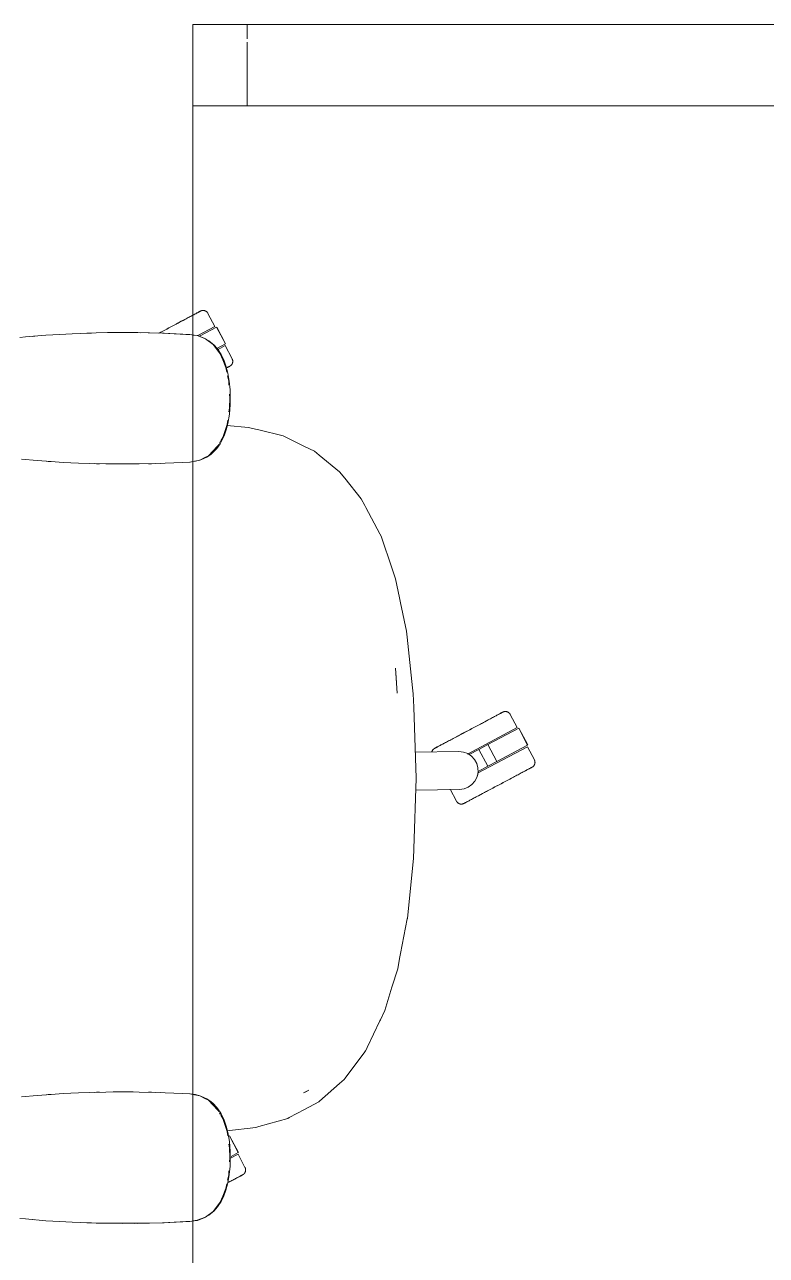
# Model space of a CAD drawing. Header units: millimetres. Extents: x 155927 to 326028, y -36033 to 97293.
# Drawn here: x 210983 to 211530, y 10068 to 10976 of the extents above; entities that cross this region are included whole.
import ezdxf

# ---------------------------------------------------------------- set-up
doc = ezdxf.new("R2010")
doc.units = ezdxf.units.MM
doc.header["$MEASUREMENT"] = 0
doc.layers.add('G-IMPT', color=8, linetype='CONTINUOUS', lineweight=9)
doc.layers.add('I-FURN', color=8, linetype='CONTINUOUS', lineweight=9)

msp = doc.modelspace()

# ---------------------------------------------------------------- linework, layer by layer
at = {"layer": 'G-IMPT'}
for p, q in [((210998.79, 10746.51), (210983.73, 10745.26)), ((210990.6, 10745.86), (210988.93, 10745.69)), ((210998.79, 10746.51), (211003.88, 10746.83)), ((211003.88, 10746.83), (211018.01, 10747.64)), ((211024.04, 10747.9), (211018.01, 10747.64)), ((211024.04, 10747.9), (211035.8, 10748.29)), ((211028.92, 10748.04), (211030.86, 10748.15)), ((211030.86, 10748.15), (211032.36, 10748.16)), ((211044.22, 10748.45), (211035.8, 10748.29)), ((211044.22, 10748.45), (211055.01, 10748.54)), ((211044.22, 10748.45), (211064.4, 10748.5)), ((211044.22, 10748.45), (211074.23, 10748.34)), ((211074.23, 10748.34), (211055.01, 10748.54)), ((211064.29, 10748.46), (211066.44, 10748.48)), ((211064.4, 10748.5), (211074.23, 10748.34)), ((211064.4, 10748.5), (211085.8, 10747.99)), ((211064.4, 10748.5), (211084.59, 10748.03)), ((211066.44, 10748.48), (211068.35, 10748.41)), ((211074.23, 10748.34), (211085.8, 10747.99)), ((211085.8, 10747.99), (211084.59, 10748.03)), ((211084.59, 10748.03), (211106.37, 10746.95)), ((211084.59, 10748.03), (211104.77, 10747.06)), ((211085.8, 10747.99), (211106.37, 10746.95)), ((211106.37, 10746.95), (211104.77, 10747.06)), ((211106.37, 10746.95), (211108.02, 10746.69)), ((211110.23, 10746.23), (211107.07, 10746.71)), ((211110.41, 10746.25), (211108.02, 10746.69)), ((211110.23, 10746.23), (211116.43, 10743.82)), ((211110.41, 10746.25), (211111.76, 10745.88)), ((211115.4, 10744.49), (211111.76, 10745.88)), ((210983.73, 10745.26), (210979.6, 10744.91)), ((211115.4, 10744.49), (211118.83, 10742.53)), ((211116.43, 10743.82), (211122.05, 10739.65)), ((211118.83, 10742.53), (211122.57, 10739.45)), ((211122.05, 10739.65), (211127.27, 10732.86)), ((211125.24, 10736.41), (211122.57, 10739.45)), ((211127.9, 10732.37), (211125.24, 10736.41)), ((211127.27, 10732.86), (211129.11, 10728.47)), ((211127.9, 10732.37), (211129.88, 10728.29)), ((211131.44, 10722.84), (211129.11, 10728.47)), ((211131.46, 10723.96), (211129.88, 10728.29)), ((211131.44, 10722.84), (211132.15, 10719.38)), ((211131.46, 10723.96), (211132.89, 10718.48)), ((211132.71, 10716.63), (211133.48, 10712.88)), ((211133.89, 10712.55), (211132.89, 10718.48)), ((211133.48, 10712.88), (211133.68, 10709.68)), ((211133.89, 10712.55), (211134.46, 10706.4)), ((211134.07, 10703.17), (211134.27, 10700.06)), ((211134.64, 10700.06), (211134.46, 10706.4)), ((211134.03, 10692.89), (211133.64, 10690.11)), ((211134.55, 10695.55), (211133.98, 10688.24)), ((211134.03, 10692.89), (211134.27, 10700.06)), ((211134.55, 10695.55), (211134.64, 10700.06)), ((211132.77, 10683.92), (211132.31, 10680.63)), ((211132.86, 10681.47), (211133.98, 10688.24)), ((211132.31, 10680.63), (211129.28, 10671.24)), ((211131.88, 10677.55), (211130.14, 10672.46)), ((211131.88, 10677.55), (211132.86, 10681.47)), ((211132.18, 10680.01), (211148.05, 10678.57)), ((211148.05, 10678.57), (211153.34, 10677.27)), ((211155.72, 10676.69), (211153.34, 10677.27)), ((211173.66, 10672.29), (211155.72, 10676.69)), ((211125.51, 10665.03), (211118.61, 10657.64)), ((211125.51, 10665.03), (211124.23, 10663.56)), ((211126.2, 10666.09), (211124.32, 10662.94)), ((211124.68, 10662.99), (211127.13, 10666.45)), ((211127.53, 10668.32), (211126.67, 10666.88)), ((211127.94, 10667.82), (211127.13, 10666.45)), ((211129.28, 10671.24), (211127.81, 10668.79)), ((211130.14, 10672.46), (211127.94, 10667.82)), ((211178.02, 10670.14), (211173.66, 10672.29)), ((211178.02, 10670.14), (211189.49, 10664.49)), ((211196.65, 10660.97), (211189.49, 10664.49)), ((210980.81, 10655.09), (210992.2, 10654.1)), ((211116.37, 10656.53), (211112.11, 10654.43)), ((211117.28, 10656.61), (211112.95, 10654.62)), ((211116.37, 10656.53), (211118.61, 10657.64)), ((211117.28, 10656.61), (211120.5, 10658.81)), ((211124.32, 10662.94), (211118.61, 10657.64)), ((211118.61, 10657.64), (211121.02, 10659.87)), ((211121.82, 10659.95), (211120.5, 10658.81)), ((211124.1, 10663.4), (211121.02, 10659.87)), ((211121.82, 10659.95), (211124.68, 10662.99)), ((211200.31, 10657.99), (211196.65, 10660.97)), ((211200.31, 10657.99), (211215.25, 10645.82)), ((211002.49, 10653.37), (210992.2, 10654.1)), ((211000.45, 10653.51), (210999.03, 10653.64)), ((211000.45, 10653.51), (211002.35, 10653.42)), ((211002.49, 10653.37), (211011.36, 10652.81)), ((211022.67, 10652.27), (211011.36, 10652.81)), ((211022.67, 10652.27), (211030.55, 10651.98)), ((211042.85, 10651.69), (211030.55, 10651.98)), ((211034.42, 10651.9), (211036.08, 10651.82)), ((211036.08, 10651.82), (211038.16, 10651.82)), ((211042.85, 10651.69), (211048.33, 10651.61)), ((211063.04, 10651.61), (211048.33, 10651.61)), ((211067.55, 10651.66), (211063.04, 10651.61)), ((211067.55, 10651.66), (211083.22, 10652.04)), ((211074.28, 10651.83), (211076.49, 10651.83)), ((211079.82, 10651.98), (211076.49, 10651.83)), ((211083.22, 10652.04), (211086.77, 10652.16)), ((211099.33, 10652.78), (211086.77, 10652.16)), ((211099.33, 10652.78), (211104.99, 10653.06)), ((211107.07, 10653.49), (211104.77, 10653.06)), ((211104.99, 10653.06), (211107.07, 10653.32)), ((211112.11, 10654.43), (211107.07, 10653.49)), ((211107.07, 10653.32), (211109, 10653.56)), ((211109, 10653.56), (211112.95, 10654.62)), ((211215.25, 10645.82), (211219.02, 10641.16)), ((211231.22, 10626.02), (211219.02, 10641.16)), ((211231.22, 10626.02), (211233.93, 10620.89)), ((211234.66, 10619.52), (211233.93, 10620.89)), ((211234.66, 10619.52), (211244.95, 10600.01)), ((211244.95, 10600.01), (211245.83, 10598.35)), ((211253.98, 10574.26), (211245.83, 10598.35)), ((211253.98, 10574.26), (211256.5, 10566.82)), ((211259.37, 10553), (211256.5, 10566.82)), ((211260.13, 10549.32), (211259.37, 10553)), ((211260.13, 10549.32), (211264.48, 10528.38)), ((211264.48, 10528.38), (211264.97, 10523.96)), ((211269.09, 10486.52), (211264.97, 10523.96)), ((211256.45, 10500.96), (211257.06, 10494.01)), ((211257.7, 10482.68), (211256.45, 10500.96)), ((211257.7, 10482.68), (211257.06, 10494.01)), ((211269.09, 10486.52), (211269.58, 10482.15)), ((211269.9, 10472.2), (211269.58, 10482.15)), ((211269.9, 10472.2), (211271.6, 10420.02)), ((211271.6, 10420.02), (211269.99, 10367.86)), ((211269.99, 10367.86), (211269.76, 10360.6)), ((211269.03, 10353.53), (211269.76, 10360.6)), ((211265.21, 10316.54), (211269.03, 10353.53)), ((211260.25, 10290.7), (211265.12, 10316.08)), ((211265.21, 10316.54), (211265.12, 10316.08)), ((211258.09, 10279.43), (211259.55, 10287.03)), ((211260.25, 10290.7), (211259.55, 10287.03)), ((211253.9, 10265.82), (211258.09, 10279.43)), ((211248.58, 10248.55), (211253.9, 10265.82)), ((211248.58, 10248.55), (211245.39, 10241.79)), ((211235.69, 10221.23), (211244.95, 10240.87)), ((211244.95, 10240.87), (211245.39, 10241.79)), ((211234.32, 10218.94), (211235.27, 10220.52)), ((211235.69, 10221.23), (211235.27, 10220.52)), ((211233.86, 10218.17), (211219.29, 10198.68)), ((211233.86, 10218.17), (211234.32, 10218.94)), ((211215.31, 10194.84), (211200.53, 10181.82)), ((211215.31, 10194.84), (211218.57, 10197.71)), ((211219.29, 10198.68), (211218.57, 10197.71)), ((210980.81, 10185.02), (210992.2, 10186.01)), ((211002.49, 10186.74), (210992.2, 10186.01)), ((211000.45, 10186.6), (210999.03, 10186.47)), ((211000.45, 10186.6), (211002.35, 10186.69)), ((211002.49, 10186.74), (211011.36, 10187.3)), ((211022.67, 10187.84), (211011.36, 10187.3)), ((211022.67, 10187.84), (211030.55, 10188.13)), ((211042.85, 10188.43), (211030.55, 10188.13)), ((211034.42, 10188.21), (211036.08, 10188.29)), ((211036.08, 10188.29), (211038.16, 10188.29)), ((211042.85, 10188.43), (211048.33, 10188.5)), ((211063.04, 10188.51), (211048.33, 10188.5)), ((211067.55, 10188.46), (211063.04, 10188.51)), ((211067.55, 10188.46), (211083.22, 10188.08)), ((211074.28, 10188.28), (211076.49, 10188.28)), ((211079.82, 10188.13), (211076.49, 10188.28)), ((211083.22, 10188.08), (211086.77, 10187.95)), ((211099.33, 10187.34), (211086.77, 10187.95)), ((211099.33, 10187.34), (211104.99, 10187.05)), ((211107.07, 10186.63), (211104.77, 10187.05)), ((211104.99, 10187.05), (211107.07, 10186.8)), ((211107.07, 10186.8), (211109, 10186.55)), ((211112.11, 10185.68), (211107.07, 10186.63)), ((211109, 10186.55), (211112.95, 10185.49)), ((211116.37, 10183.58), (211112.11, 10185.68)), ((211117.28, 10183.5), (211112.95, 10185.49)), ((211116.37, 10183.58), (211118.61, 10182.48)), ((211117.28, 10183.5), (211120.5, 10181.3)), ((211192.56, 10189.84), (211188.67, 10187.89)), ((211190.26, 10188.67), (211188.67, 10187.89)), ((211192.56, 10189.84), (211190.26, 10188.67)), ((211118.61, 10182.48), (211121.02, 10180.24)), ((211125.51, 10175.09), (211118.61, 10182.48)), ((211124.32, 10177.17), (211118.61, 10182.48)), ((211121.82, 10180.16), (211120.5, 10181.3)), ((211124.1, 10176.71), (211121.02, 10180.24)), ((211121.82, 10180.16), (211124.68, 10177.12)), ((211125.51, 10175.09), (211124.23, 10176.56)), ((211126.2, 10174.02), (211124.32, 10177.17)), ((211124.68, 10177.12), (211127.13, 10173.66)), ((211178.19, 10169.64), (211189.42, 10175.65)), ((211189.42, 10175.65), (211199.86, 10181.23)), ((211200.53, 10181.82), (211199.86, 10181.23)), ((211127.53, 10171.79), (211126.67, 10173.23)), ((211127.94, 10172.29), (211127.13, 10173.66)), ((211129.28, 10168.87), (211127.81, 10171.32)), ((211130.14, 10167.65), (211127.94, 10172.29)), ((211132.31, 10159.48), (211129.28, 10168.87)), ((211131.88, 10162.56), (211130.14, 10167.65)), ((211155.73, 10163.04), (211177.07, 10169.04)), ((211177.07, 10169.04), (211178.19, 10169.64)), ((211131.88, 10162.56), (211132.86, 10158.64)), ((211132.19, 10159.98), (211153.47, 10162.4)), ((211132.77, 10156.19), (211132.31, 10159.48)), ((211132.86, 10158.64), (211133.98, 10151.88)), ((211155.73, 10163.04), (211153.47, 10162.4)), ((211134.03, 10147.22), (211133.64, 10150)), ((211134.55, 10144.56), (211133.98, 10151.88)), ((211134.03, 10147.22), (211134.27, 10140.05)), ((211134.07, 10136.95), (211134.27, 10140.05)), ((211134.64, 10140.05), (211134.46, 10133.72)), ((211134.55, 10144.56), (211134.64, 10140.05)), ((211133.48, 10127.23), (211133.68, 10130.43)), ((211133.89, 10127.57), (211134.46, 10133.72)), ((211131.44, 10117.27), (211132.15, 10120.73)), ((211131.46, 10116.15), (211132.89, 10121.63)), ((211132.71, 10123.48), (211133.48, 10127.23)), ((211133.89, 10127.57), (211132.89, 10121.63)), ((211127.27, 10107.25), (211129.11, 10111.64)), ((211127.9, 10107.75), (211129.88, 10111.82)), ((211131.44, 10117.27), (211129.11, 10111.64)), ((211131.46, 10116.15), (211129.88, 10111.82)), ((211122.05, 10100.46), (211127.27, 10107.25)), ((211125.24, 10103.7), (211122.57, 10100.66)), ((211127.9, 10107.75), (211125.24, 10103.7)), ((210983.73, 10094.85), (210979.6, 10095.2)), ((210998.79, 10093.6), (210983.73, 10094.85)), ((210990.6, 10094.26), (210988.93, 10094.42)), ((210998.79, 10093.6), (211003.88, 10093.28)), ((211003.88, 10093.28), (211018.01, 10092.47)), ((211024.04, 10092.21), (211018.01, 10092.47)), ((211084.59, 10092.08), (211106.37, 10093.17)), ((211084.59, 10092.08), (211104.77, 10093.05)), ((211085.8, 10092.12), (211106.37, 10093.17)), ((211106.37, 10093.17), (211104.77, 10093.05)), ((211106.37, 10093.17), (211108.02, 10093.42)), ((211110.23, 10093.88), (211107.07, 10093.4)), ((211110.41, 10093.86), (211108.02, 10093.42)), ((211110.23, 10093.88), (211116.43, 10096.29)), ((211110.41, 10093.86), (211111.76, 10094.23)), ((211115.4, 10095.63), (211111.76, 10094.23)), ((211115.4, 10095.63), (211118.83, 10097.58)), ((211116.43, 10096.29), (211122.05, 10100.46)), ((211118.83, 10097.58), (211122.57, 10100.66)), ((211024.04, 10092.21), (211035.8, 10091.83)), ((211028.92, 10092.07), (211030.86, 10091.96)), ((211030.86, 10091.96), (211032.36, 10091.95)), ((211044.22, 10091.66), (211035.8, 10091.83)), ((211044.22, 10091.66), (211074.23, 10091.78)), ((211044.22, 10091.66), (211064.4, 10091.62)), ((211044.22, 10091.66), (211055.01, 10091.57)), ((211074.23, 10091.78), (211055.01, 10091.57)), ((211064.29, 10091.66), (211066.44, 10091.64)), ((211064.4, 10091.62), (211085.8, 10092.12)), ((211064.4, 10091.62), (211084.59, 10092.08)), ((211064.4, 10091.62), (211074.23, 10091.78)), ((211066.44, 10091.64), (211068.35, 10091.71)), ((211074.23, 10091.78), (211085.8, 10092.12)), ((211085.8, 10092.12), (211084.59, 10092.08))]:
    msp.add_line(p, q, dxfattribs=at)
at = {"layer": 'I-FURN'}
for p, q in [((211107.07, 10975.6), (211907.07, 10975.6)), ((211147.07, 10975.6), (211107.07, 10975.6)), ((211107.07, 10975.6), (211107.07, 10915.6)), ((211107.07, 10915.6), (211107.07, 10975.6)), ((211907.07, 10975.6), (211107.07, 10975.6)), ((211107.07, 10975.6), (211107.07, 9375.6)), ((211107.07, 9375.6), (211107.07, 10975.6)), ((211107.07, 10975.6), (211907.07, 10975.6)), ((211867.07, 10975.6), (211147.07, 10975.6)), ((211147.07, 10975.6), (211147.07, 10965.02)), ((211147.07, 10975.6), (211147.07, 10965.02)), ((211147.07, 10962.7), (211147.07, 10915.6)), ((211147.07, 10962.7), (211147.07, 10915.6)), ((211107.07, 10915.6), (211147.07, 10915.6)), ((211542.07, 10915.6), (211107.07, 10915.6)), ((211147.07, 10915.6), (211867.07, 10915.6)), ((211111.62, 10763.75), (211111.9, 10763.9)), ((211112.03, 10763.97), (211111.77, 10763.83)), ((211111.9, 10763.9), (211112.14, 10764.03)), ((211112.25, 10764.09), (211112.03, 10763.97)), ((211112.14, 10764.03), (211112.34, 10764.14)), ((211112.43, 10764.18), (211112.25, 10764.09)), ((211112.34, 10764.14), (211112.5, 10764.22)), ((211112.57, 10764.26), (211112.43, 10764.18)), ((211112.5, 10764.22), (211112.62, 10764.29)), ((211112.67, 10764.31), (211112.57, 10764.26)), ((211112.62, 10764.29), (211112.7, 10764.33)), ((211112.73, 10764.34), (211112.67, 10764.31)), ((211112.7, 10764.33), (211112.75, 10764.35)), ((211112.75, 10764.36), (211112.73, 10764.34)), ((211112.75, 10764.36), (211112.89, 10764.43)), ((211112.75, 10764.35), (211112.75, 10764.36)), ((211112.89, 10764.43), (211113.04, 10764.5)), ((211113.04, 10764.5), (211113.19, 10764.56)), ((211113.19, 10764.56), (211113.34, 10764.61)), ((211113.34, 10764.61), (211113.5, 10764.66)), ((211113.5, 10764.66), (211113.65, 10764.7)), ((211113.65, 10764.7), (211113.81, 10764.74)), ((211113.81, 10764.74), (211113.97, 10764.77)), ((211113.97, 10764.77), (211114.13, 10764.79)), ((211114.13, 10764.79), (211114.29, 10764.81)), ((211114.29, 10764.81), (211114.45, 10764.82)), ((211114.45, 10764.82), (211114.61, 10764.83)), ((211114.61, 10764.83), (211114.77, 10764.82)), ((211114.77, 10764.82), (211114.93, 10764.82)), ((211114.93, 10764.82), (211115.09, 10764.8)), ((211115.09, 10764.8), (211115.25, 10764.78)), ((211115.25, 10764.78), (211115.41, 10764.75)), ((211115.41, 10764.75), (211115.57, 10764.72)), ((211115.57, 10764.72), (211115.72, 10764.68)), ((211115.72, 10764.68), (211115.88, 10764.63)), ((211115.88, 10764.63), (211116.03, 10764.58)), ((211116.03, 10764.58), (211116.18, 10764.52)), ((211116.18, 10764.52), (211116.33, 10764.46)), ((211116.33, 10764.46), (211116.47, 10764.39)), ((211116.47, 10764.39), (211116.62, 10764.31)), ((211116.62, 10764.31), (211116.75, 10764.23)), ((211116.75, 10764.23), (211116.89, 10764.14)), ((211116.89, 10764.14), (211117.02, 10764.05)), ((211117.02, 10764.05), (211117.15, 10763.95)), ((211117.15, 10763.95), (211117.27, 10763.85)), ((211094.82, 10754.82), (211093.85, 10754.31)), ((211094.3, 10754.54), (211095.26, 10755.06)), ((211095.78, 10755.33), (211094.82, 10754.82)), ((211095.26, 10755.06), (211096.21, 10755.56)), ((211096.72, 10755.83), (211095.78, 10755.33)), ((211096.21, 10755.56), (211097.15, 10756.06)), ((211097.65, 10756.33), (211096.72, 10755.83)), ((211097.15, 10756.06), (211098.07, 10756.55)), ((211098.57, 10756.81), (211097.65, 10756.33)), ((211098.07, 10756.55), (211098.98, 10757.03)), ((211099.46, 10757.29), (211098.57, 10756.81)), ((211098.98, 10757.03), (211099.87, 10757.51)), ((211100.34, 10757.76), (211099.46, 10757.29)), ((211099.87, 10757.51), (211100.74, 10757.97)), ((211101.2, 10758.21), (211100.34, 10757.76)), ((211100.74, 10757.97), (211101.58, 10758.42)), ((211102.03, 10758.65), (211101.2, 10758.21)), ((211102.84, 10759.09), (211102.03, 10758.65)), ((211103.63, 10759.51), (211102.84, 10759.09)), ((211104.39, 10759.91), (211103.63, 10759.51)), ((211105.13, 10760.3), (211104.39, 10759.91)), ((211105.83, 10760.68), (211105.13, 10760.3)), ((211106.51, 10761.04), (211105.83, 10760.68)), ((211107.16, 10761.38), (211106.51, 10761.04)), ((211107.78, 10761.71), (211107.16, 10761.38)), ((211108.36, 10762.02), (211107.78, 10761.71)), ((211108.05, 10761.86), (211108.62, 10762.16)), ((211108.91, 10762.31), (211108.36, 10762.02)), ((211108.62, 10762.16), (211109.15, 10762.44)), ((211109.43, 10762.59), (211108.91, 10762.31)), ((211109.15, 10762.44), (211109.65, 10762.71)), ((211109.91, 10762.84), (211109.43, 10762.59)), ((211109.65, 10762.71), (211110.12, 10762.96)), ((211110.36, 10763.08), (211109.91, 10762.84)), ((211110.12, 10762.96), (211110.55, 10763.18)), ((211110.77, 10763.3), (211110.36, 10763.08)), ((211110.55, 10763.18), (211110.94, 10763.39)), ((211111.14, 10763.5), (211110.77, 10763.3)), ((211110.94, 10763.39), (211111.3, 10763.58)), ((211111.47, 10763.68), (211111.14, 10763.5)), ((211111.3, 10763.58), (211111.62, 10763.75)), ((211111.77, 10763.83), (211111.47, 10763.68)), ((211117.27, 10763.85), (211117.39, 10763.74)), ((211117.39, 10763.74), (211117.51, 10763.63)), ((211117.51, 10763.63), (211117.62, 10763.51)), ((211117.62, 10763.51), (211117.73, 10763.39)), ((211117.73, 10763.39), (211117.83, 10763.27)), ((211117.83, 10763.27), (211117.92, 10763.14)), ((211117.92, 10763.14), (211118.02, 10763)), ((211118.02, 10763), (211118.1, 10762.87)), ((211118.1, 10762.87), (211118.18, 10762.73)), ((211118.18, 10762.73), (211118.2, 10762.69)), ((211123.35, 10753), (211118.2, 10762.69)), ((211082.89, 10748.48), (211081.9, 10747.95)), ((211082.35, 10748.19), (211083.34, 10748.72)), ((211083.88, 10749), (211082.89, 10748.48)), ((211083.34, 10748.72), (211084.34, 10749.25)), ((211084.87, 10749.53), (211083.88, 10749)), ((211084.34, 10749.25), (211085.33, 10749.78)), ((211085.88, 10750.07), (211084.87, 10749.53)), ((211085.33, 10749.78), (211086.34, 10750.31)), ((211086.88, 10750.6), (211085.88, 10750.07)), ((211086.34, 10750.31), (211087.34, 10750.85)), ((211087.89, 10751.13), (211086.88, 10750.6)), ((211087.34, 10750.85), (211088.35, 10751.38)), ((211088.89, 10751.67), (211087.89, 10751.13)), ((211088.35, 10751.38), (211089.35, 10751.91)), ((211089.89, 10752.2), (211088.89, 10751.67)), ((211089.35, 10751.91), (211090.35, 10752.45)), ((211090.89, 10752.73), (211089.89, 10752.2)), ((211090.35, 10752.45), (211091.35, 10752.98)), ((211091.89, 10753.26), (211090.89, 10752.73)), ((211091.35, 10752.98), (211092.34, 10753.5)), ((211092.87, 10753.79), (211091.89, 10753.26)), ((211092.34, 10753.5), (211093.32, 10754.03)), ((211093.85, 10754.31), (211092.87, 10753.79)), ((211093.32, 10754.03), (211094.3, 10754.54)), ((211123.35, 10753), (211110.69, 10746.27)), ((211111.97, 10745.82), (211124.47, 10752.47)), ((211124.47, 10752.47), (211131.05, 10740.11)), ((211131.22, 10740.2), (211124.65, 10752.56)), ((211131.05, 10740.11), (211124.75, 10736.76)), ((211130.86, 10738.88), (211125.67, 10736.12)), ((211136.01, 10729.19), (211130.86, 10738.88)), ((211136.01, 10729.19), (211136.09, 10729.05)), ((211136.09, 10729.05), (211136.15, 10728.9)), ((211136.15, 10728.9), (211136.21, 10728.75)), ((211136.21, 10728.75), (211136.27, 10728.6)), ((211136.27, 10728.6), (211136.32, 10728.45)), ((211136.32, 10728.45), (211136.36, 10728.29)), ((211136.36, 10728.29), (211136.4, 10728.13)), ((211136.4, 10728.13), (211136.43, 10727.97)), ((211136.43, 10727.97), (211136.45, 10727.82)), ((211136.45, 10727.82), (211136.47, 10727.66)), ((211136.47, 10727.66), (211136.48, 10727.49)), ((211131.72, 10722.34), (211132.15, 10722.57)), ((211132.36, 10722.68), (211131.95, 10722.47)), ((211132.15, 10722.57), (211132.54, 10722.78)), ((211132.74, 10722.88), (211132.36, 10722.68)), ((211132.54, 10722.78), (211132.89, 10722.97)), ((211133.07, 10723.06), (211132.74, 10722.88)), ((211132.89, 10722.97), (211133.21, 10723.14)), ((211133.37, 10723.22), (211133.07, 10723.06)), ((211133.21, 10723.14), (211133.49, 10723.28)), ((211133.63, 10723.36), (211133.37, 10723.22)), ((211133.49, 10723.28), (211133.73, 10723.41)), ((211133.85, 10723.47), (211133.63, 10723.36)), ((211133.73, 10723.41), (211133.93, 10723.52)), ((211134.03, 10723.57), (211133.85, 10723.47)), ((211133.93, 10723.52), (211134.1, 10723.61)), ((211134.17, 10723.64), (211134.03, 10723.57)), ((211134.1, 10723.61), (211134.22, 10723.67)), ((211134.27, 10723.7), (211134.17, 10723.64)), ((211134.22, 10723.67), (211134.3, 10723.71)), ((211134.33, 10723.73), (211134.27, 10723.7)), ((211134.3, 10723.71), (211134.34, 10723.74)), ((211134.35, 10723.74), (211134.33, 10723.73)), ((211134.34, 10723.74), (211134.35, 10723.74)), ((211134.38, 10723.76), (211134.35, 10723.74)), ((211134.52, 10723.84), (211134.38, 10723.76)), ((211134.66, 10723.93), (211134.52, 10723.84)), ((211134.79, 10724.02), (211134.66, 10723.93)), ((211134.92, 10724.11), (211134.79, 10724.02)), ((211135.05, 10724.21), (211134.92, 10724.11)), ((211135.17, 10724.32), (211135.05, 10724.21)), ((211135.29, 10724.43), (211135.17, 10724.32)), ((211135.4, 10724.55), (211135.29, 10724.43)), ((211135.51, 10724.67), (211135.4, 10724.55)), ((211135.61, 10724.79), (211135.51, 10724.67)), ((211135.71, 10724.92), (211135.61, 10724.79)), ((211135.8, 10725.05), (211135.71, 10724.92)), ((211135.89, 10725.19), (211135.8, 10725.05)), ((211135.97, 10725.33), (211135.89, 10725.19)), ((211136.05, 10725.47), (211135.97, 10725.33)), ((211136.12, 10725.61), (211136.05, 10725.47)), ((211136.18, 10725.76), (211136.12, 10725.61)), ((211136.24, 10725.91), (211136.18, 10725.76)), ((211136.29, 10726.06), (211136.24, 10725.91)), ((211136.34, 10726.22), (211136.29, 10726.06)), ((211136.38, 10726.37), (211136.34, 10726.22)), ((211136.41, 10726.53), (211136.38, 10726.37)), ((211136.44, 10726.69), (211136.41, 10726.53)), ((211136.46, 10726.85), (211136.44, 10726.69)), ((211136.47, 10727.01), (211136.46, 10726.85)), ((211136.48, 10727.17), (211136.47, 10727.01)), ((211136.48, 10727.49), (211136.48, 10727.33)), ((211136.48, 10727.33), (211136.48, 10727.17)), ((211327.98, 10464.56), (211327.25, 10464.17)), ((211328.69, 10464.94), (211327.98, 10464.56)), ((211329.37, 10465.3), (211328.69, 10464.94)), ((211330.01, 10465.64), (211329.37, 10465.3)), ((211330.63, 10465.97), (211330.01, 10465.64)), ((211331.22, 10466.28), (211330.63, 10465.97)), ((211330.9, 10466.12), (211331.47, 10466.42)), ((211331.77, 10466.58), (211331.22, 10466.28)), ((211331.47, 10466.42), (211332.01, 10466.7)), ((211332.28, 10466.85), (211331.77, 10466.58)), ((211332.01, 10466.7), (211332.51, 10466.97)), ((211332.77, 10467.11), (211332.28, 10466.85)), ((211332.51, 10466.97), (211332.98, 10467.22)), ((211333.21, 10467.34), (211332.77, 10467.11)), ((211332.98, 10467.22), (211333.4, 10467.45)), ((211333.62, 10467.56), (211333.21, 10467.34)), ((211333.4, 10467.45), (211333.8, 10467.66)), ((211333.99, 10467.76), (211333.62, 10467.56)), ((211333.8, 10467.66), (211334.15, 10467.84)), ((211334.33, 10467.94), (211333.99, 10467.76)), ((211334.15, 10467.84), (211334.47, 10468.01)), ((211334.63, 10468.1), (211334.33, 10467.94)), ((211334.47, 10468.01), (211334.75, 10468.16)), ((211334.89, 10468.23), (211334.63, 10468.1)), ((211334.75, 10468.16), (211334.99, 10468.29)), ((211335.1, 10468.35), (211334.89, 10468.23)), ((211334.99, 10468.29), (211335.19, 10468.4)), ((211335.28, 10468.45), (211335.1, 10468.35)), ((211335.19, 10468.4), (211335.35, 10468.48)), ((211335.43, 10468.52), (211335.28, 10468.45)), ((211335.35, 10468.48), (211335.48, 10468.55)), ((211335.53, 10468.57), (211335.43, 10468.52)), ((211335.48, 10468.55), (211335.56, 10468.59)), ((211335.59, 10468.61), (211335.53, 10468.57)), ((211335.56, 10468.59), (211335.6, 10468.61)), ((211335.61, 10468.62), (211335.59, 10468.61)), ((211335.6, 10468.61), (211335.61, 10468.62)), ((211335.61, 10468.62), (211335.75, 10468.69)), ((211335.75, 10468.69), (211335.9, 10468.76)), ((211335.9, 10468.76), (211336.05, 10468.82)), ((211336.05, 10468.82), (211336.2, 10468.87)), ((211336.2, 10468.87), (211336.35, 10468.92)), ((211336.35, 10468.92), (211336.51, 10468.96)), ((211336.51, 10468.96), (211336.66, 10469)), ((211336.66, 10469), (211336.82, 10469.03)), ((211336.82, 10469.03), (211336.98, 10469.06)), ((211336.98, 10469.06), (211337.14, 10469.07)), ((211337.14, 10469.07), (211337.3, 10469.08)), ((211337.3, 10469.08), (211337.46, 10469.09)), ((211337.46, 10469.09), (211337.62, 10469.09)), ((211337.62, 10469.09), (211337.79, 10469.08)), ((211337.79, 10469.08), (211337.95, 10469.06)), ((211337.95, 10469.06), (211338.11, 10469.04)), ((211338.11, 10469.04), (211338.26, 10469.01)), ((211338.26, 10469.01), (211338.42, 10468.98)), ((211338.42, 10468.98), (211338.58, 10468.94)), ((211338.58, 10468.94), (211338.73, 10468.89)), ((211338.73, 10468.89), (211338.88, 10468.84)), ((211338.88, 10468.84), (211339.04, 10468.78)), ((211339.04, 10468.78), (211339.18, 10468.72)), ((211339.18, 10468.72), (211339.33, 10468.65)), ((211339.33, 10468.65), (211339.47, 10468.57)), ((211339.47, 10468.57), (211339.61, 10468.49)), ((211339.61, 10468.49), (211339.74, 10468.4)), ((211339.74, 10468.4), (211339.88, 10468.31)), ((211339.88, 10468.31), (211340, 10468.21)), ((211340, 10468.21), (211340.13, 10468.11)), ((211340.13, 10468.11), (211340.25, 10468)), ((211340.25, 10468), (211340.36, 10467.89)), ((211340.36, 10467.89), (211340.48, 10467.77)), ((211340.48, 10467.77), (211340.58, 10467.65)), ((211340.58, 10467.65), (211340.68, 10467.53)), ((211340.68, 10467.53), (211340.78, 10467.4)), ((211340.78, 10467.4), (211340.87, 10467.27)), ((211340.87, 10467.27), (211340.96, 10467.13)), ((211340.96, 10467.13), (211341.04, 10466.99)), ((211341.04, 10466.99), (211341.06, 10466.95)), ((211346.21, 10457.26), (211341.06, 10466.95)), ((211346.21, 10457.26), (211309.46, 10437.72)), ((211310.74, 10455.4), (211309.73, 10454.86)), ((211310.2, 10455.11), (211311.2, 10455.64)), ((211311.74, 10455.93), (211310.74, 10455.4)), ((211311.2, 10455.64), (211312.21, 10456.18)), ((211312.75, 10456.46), (211311.74, 10455.93)), ((211312.21, 10456.18), (211313.21, 10456.71)), ((211313.75, 10456.99), (211312.75, 10456.46)), ((211313.21, 10456.71), (211314.21, 10457.24)), ((211314.74, 10457.52), (211313.75, 10456.99)), ((211314.21, 10457.24), (211315.2, 10457.76)), ((211315.73, 10458.05), (211314.74, 10457.52)), ((211315.2, 10457.76), (211316.18, 10458.29)), ((211316.71, 10458.57), (211315.73, 10458.05)), ((211316.18, 10458.29), (211317.15, 10458.81)), ((211317.68, 10459.08), (211316.71, 10458.57)), ((211317.15, 10458.81), (211318.12, 10459.32)), ((211318.63, 10459.59), (211317.68, 10459.08)), ((211318.12, 10459.32), (211319.07, 10459.82)), ((211319.58, 10460.09), (211318.63, 10459.59)), ((211319.07, 10459.82), (211320.01, 10460.32)), ((211320.51, 10460.59), (211319.58, 10460.09)), ((211320.01, 10460.32), (211320.93, 10460.81)), ((211321.42, 10461.07), (211320.51, 10460.59)), ((211320.93, 10460.81), (211321.84, 10461.29)), ((211322.32, 10461.55), (211321.42, 10461.07)), ((211321.84, 10461.29), (211322.72, 10461.77)), ((211323.19, 10462.02), (211322.32, 10461.55)), ((211322.72, 10461.77), (211323.59, 10462.23)), ((211324.05, 10462.47), (211323.19, 10462.02)), ((211323.59, 10462.23), (211324.44, 10462.68)), ((211324.89, 10462.92), (211324.05, 10462.47)), ((211324.62, 10444.65), (211347.33, 10456.73)), ((211325.7, 10463.35), (211324.89, 10462.92)), ((211326.48, 10463.77), (211325.7, 10463.35)), ((211327.25, 10464.17), (211326.48, 10463.77)), ((211347.33, 10456.73), (211353.9, 10444.37)), ((211354.07, 10444.46), (211347.5, 10456.82)), ((211294.1, 10446.55), (211293.35, 10446.15)), ((211294.87, 10446.96), (211294.1, 10446.55)), ((211295.68, 10447.39), (211294.87, 10446.96)), ((211296.5, 10447.82), (211295.68, 10447.39)), ((211297.35, 10448.27), (211296.5, 10447.82)), ((211298.21, 10448.74), (211297.35, 10448.27)), ((211299.1, 10449.21), (211298.21, 10448.74)), ((211300.01, 10449.69), (211299.1, 10449.21)), ((211299.52, 10449.43), (211300.43, 10449.91)), ((211300.93, 10450.18), (211300.01, 10449.69)), ((211300.43, 10449.91), (211301.36, 10450.41)), ((211301.87, 10450.68), (211300.93, 10450.18)), ((211301.36, 10450.41), (211302.3, 10450.91)), ((211302.82, 10451.18), (211301.87, 10450.68)), ((211302.3, 10450.91), (211303.26, 10451.42)), ((211303.78, 10451.7), (211302.82, 10451.18)), ((211303.26, 10451.42), (211304.23, 10451.93)), ((211304.76, 10452.21), (211303.78, 10451.7)), ((211304.23, 10451.93), (211305.21, 10452.45)), ((211305.74, 10452.74), (211304.76, 10452.21)), ((211305.21, 10452.45), (211306.2, 10452.98)), ((211306.73, 10453.26), (211305.74, 10452.74)), ((211306.2, 10452.98), (211307.19, 10453.51)), ((211307.73, 10453.79), (211306.73, 10453.26)), ((211307.19, 10453.51), (211308.19, 10454.04)), ((211308.73, 10454.33), (211307.73, 10453.79)), ((211308.19, 10454.04), (211309.19, 10454.57)), ((211309.73, 10454.86), (211308.73, 10454.33)), ((211309.19, 10454.57), (211310.2, 10455.11)), ((211270.99, 10438.98), (211303.18, 10439.54)), ((211283.3, 10439.25), (211283.34, 10439.41)), ((211283.34, 10439.41), (211283.39, 10439.56)), ((211283.39, 10439.56), (211283.44, 10439.71)), ((211283.44, 10439.71), (211283.5, 10439.86)), ((211283.5, 10439.86), (211283.56, 10440.01)), ((211283.56, 10440.01), (211283.63, 10440.16)), ((211283.63, 10440.16), (211283.71, 10440.3)), ((211283.71, 10440.3), (211283.79, 10440.44)), ((211283.79, 10440.44), (211283.88, 10440.57)), ((211283.88, 10440.57), (211283.97, 10440.71)), ((211283.97, 10440.71), (211284.07, 10440.83)), ((211284.07, 10440.83), (211284.17, 10440.96)), ((211284.17, 10440.96), (211284.28, 10441.08)), ((211284.28, 10441.08), (211284.39, 10441.19)), ((211284.39, 10441.19), (211284.51, 10441.3)), ((211284.51, 10441.3), (211284.63, 10441.41)), ((211284.63, 10441.41), (211284.75, 10441.51)), ((211284.75, 10441.51), (211284.88, 10441.61)), ((211284.88, 10441.61), (211285.02, 10441.7)), ((211285.02, 10441.7), (211285.15, 10441.78)), ((211285.15, 10441.78), (211285.29, 10441.86)), ((211285.29, 10441.86), (211285.33, 10441.89)), ((211285.33, 10441.89), (211285.35, 10441.9)), ((211285.34, 10441.89), (211285.33, 10441.89)), ((211285.38, 10441.91), (211285.34, 10441.89)), ((211285.35, 10441.9), (211285.41, 10441.93)), ((211285.46, 10441.95), (211285.38, 10441.91)), ((211285.41, 10441.93), (211285.51, 10441.98)), ((211285.58, 10442.02), (211285.46, 10441.95)), ((211285.51, 10441.98), (211285.65, 10442.06)), ((211285.74, 10442.11), (211285.58, 10442.02)), ((211285.65, 10442.06), (211285.83, 10442.15)), ((211285.95, 10442.21), (211285.74, 10442.11)), ((211285.83, 10442.15), (211286.05, 10442.27)), ((211286.19, 10442.34), (211285.95, 10442.21)), ((211286.05, 10442.27), (211286.31, 10442.41)), ((211286.47, 10442.49), (211286.19, 10442.34)), ((211286.31, 10442.41), (211286.61, 10442.56)), ((211286.78, 10442.66), (211286.47, 10442.49)), ((211286.61, 10442.56), (211286.94, 10442.74)), ((211287.14, 10442.85), (211286.78, 10442.66)), ((211286.94, 10442.74), (211287.32, 10442.94)), ((211287.53, 10443.06), (211287.14, 10442.85)), ((211287.32, 10442.94), (211287.73, 10443.16)), ((211287.96, 10443.28), (211287.53, 10443.06)), ((211287.73, 10443.16), (211288.17, 10443.4)), ((211288.43, 10443.53), (211287.96, 10443.28)), ((211288.17, 10443.4), (211288.65, 10443.65)), ((211288.93, 10443.8), (211288.43, 10443.53)), ((211288.65, 10443.65), (211289.17, 10443.93)), ((211289.46, 10444.08), (211288.93, 10443.8)), ((211289.17, 10443.93), (211289.72, 10444.22)), ((211290.03, 10444.39), (211289.46, 10444.08)), ((211289.72, 10444.22), (211290.31, 10444.53)), ((211290.63, 10444.71), (211290.03, 10444.39)), ((211291.27, 10445.04), (211290.63, 10444.71)), ((211291.93, 10445.4), (211291.27, 10445.04)), ((211292.63, 10445.76), (211291.93, 10445.4)), ((211293.35, 10446.15), (211292.63, 10445.76)), ((211303.18, 10439.54), (211306.53, 10439.19)), ((211306.53, 10439.19), (211309.71, 10438.05)), ((211309.71, 10438.05), (211312.52, 10436.18)), ((211310.84, 10437.32), (211317.98, 10441.12)), ((211353.72, 10443.14), (211317, 10423.61)), ((211317.98, 10441.12), (211324.62, 10444.65)), ((211317.98, 10441.12), (211324.55, 10428.76)), ((211324.62, 10444.65), (211331.19, 10432.29)), ((211353.9, 10444.37), (211331.19, 10432.29)), ((211358.87, 10433.45), (211353.72, 10443.14)), ((211312.52, 10436.18), (211314.8, 10433.7)), ((211314.8, 10433.7), (211316.42, 10430.74)), ((211316.42, 10430.74), (211317.28, 10427.48)), ((211324.55, 10428.76), (211317.41, 10424.96)), ((211331.19, 10432.29), (211324.55, 10428.76)), ((211357.38, 10428.1), (211357.24, 10428.02)), ((211357.52, 10428.19), (211357.38, 10428.1)), ((211357.65, 10428.28), (211357.52, 10428.19)), ((211357.78, 10428.37), (211357.65, 10428.28)), ((211357.9, 10428.48), (211357.78, 10428.37)), ((211358.03, 10428.58), (211357.9, 10428.48)), ((211358.14, 10428.69), (211358.03, 10428.58)), ((211358.25, 10428.81), (211358.14, 10428.69)), ((211358.36, 10428.93), (211358.25, 10428.81)), ((211358.47, 10429.05), (211358.36, 10428.93)), ((211358.56, 10429.18), (211358.47, 10429.05)), ((211358.66, 10429.31), (211358.56, 10429.18)), ((211358.74, 10429.45), (211358.66, 10429.31)), ((211358.82, 10429.59), (211358.74, 10429.45)), ((211358.9, 10429.73), (211358.82, 10429.59)), ((211358.87, 10433.45), (211358.94, 10433.31)), ((211358.97, 10429.87), (211358.9, 10429.73)), ((211358.94, 10433.31), (211359.01, 10433.16)), ((211359.04, 10430.02), (211358.97, 10429.87)), ((211359.01, 10433.16), (211359.07, 10433.01)), ((211359.09, 10430.17), (211359.04, 10430.02)), ((211359.07, 10433.01), (211359.12, 10432.86)), ((211359.15, 10430.33), (211359.09, 10430.17)), ((211359.12, 10432.86), (211359.17, 10432.71)), ((211359.19, 10430.48), (211359.15, 10430.33)), ((211359.17, 10432.71), (211359.22, 10432.55)), ((211359.23, 10430.64), (211359.19, 10430.48)), ((211359.22, 10432.55), (211359.25, 10432.39)), ((211359.27, 10430.79), (211359.23, 10430.64)), ((211359.25, 10432.39), (211359.28, 10432.24)), ((211359.29, 10430.95), (211359.27, 10430.79)), ((211359.28, 10432.24), (211359.31, 10432.08)), ((211359.31, 10431.11), (211359.29, 10430.95)), ((211359.31, 10432.08), (211359.32, 10431.92)), ((211359.33, 10431.27), (211359.31, 10431.11)), ((211359.32, 10431.92), (211359.33, 10431.76)), ((211359.33, 10431.76), (211359.34, 10431.59)), ((211359.34, 10431.43), (211359.33, 10431.27)), ((211359.34, 10431.59), (211359.34, 10431.43)), ((211316.59, 10420.82), (211315.07, 10417.8)), ((211317.34, 10424.11), (211316.59, 10420.82)), ((211317.28, 10427.48), (211317.34, 10424.11)), ((211339.71, 10418.7), (211340.67, 10419.21)), ((211341.17, 10419.48), (211340.23, 10418.98)), ((211340.67, 10419.21), (211341.6, 10419.71)), ((211342.1, 10419.97), (211341.17, 10419.48)), ((211341.6, 10419.71), (211342.53, 10420.2)), ((211343.02, 10420.46), (211342.1, 10419.97)), ((211342.53, 10420.2), (211343.43, 10420.68)), ((211343.43, 10420.68), (211344.32, 10421.15)), ((211344.32, 10421.15), (211345.19, 10421.61)), ((211345.19, 10421.61), (211346.03, 10422.06)), ((211346.03, 10422.06), (211346.86, 10422.5)), ((211346.86, 10422.5), (211347.66, 10422.93)), ((211347.66, 10422.93), (211348.43, 10423.34)), ((211348.43, 10423.34), (211349.18, 10423.74)), ((211349.18, 10423.74), (211349.91, 10424.12)), ((211349.91, 10424.12), (211350.6, 10424.49)), ((211350.6, 10424.49), (211351.26, 10424.84)), ((211351.26, 10424.84), (211351.9, 10425.18)), ((211351.9, 10425.18), (211352.5, 10425.5)), ((211352.81, 10425.67), (211352.23, 10425.36)), ((211352.5, 10425.5), (211353.07, 10425.8)), ((211353.36, 10425.96), (211352.81, 10425.67)), ((211353.07, 10425.8), (211353.6, 10426.09)), ((211353.88, 10426.23), (211353.36, 10425.96)), ((211353.6, 10426.09), (211354.11, 10426.35)), ((211354.36, 10426.49), (211353.88, 10426.23)), ((211354.11, 10426.35), (211354.57, 10426.6)), ((211354.81, 10426.73), (211354.36, 10426.49)), ((211354.57, 10426.6), (211355, 10426.83)), ((211355.22, 10426.95), (211354.81, 10426.73)), ((211355, 10426.83), (211355.39, 10427.04)), ((211355.59, 10427.14), (211355.22, 10426.95)), ((211355.39, 10427.04), (211355.75, 10427.23)), ((211355.93, 10427.32), (211355.59, 10427.14)), ((211355.75, 10427.23), (211356.07, 10427.4)), ((211356.22, 10427.48), (211355.93, 10427.32)), ((211356.07, 10427.4), (211356.35, 10427.55)), ((211356.48, 10427.62), (211356.22, 10427.48)), ((211356.35, 10427.55), (211356.59, 10427.67)), ((211356.7, 10427.73), (211356.48, 10427.62)), ((211356.59, 10427.67), (211356.79, 10427.78)), ((211356.88, 10427.83), (211356.7, 10427.73)), ((211356.79, 10427.78), (211356.95, 10427.87)), ((211357.02, 10427.9), (211356.88, 10427.83)), ((211356.95, 10427.87), (211357.07, 10427.93)), ((211357.12, 10427.96), (211357.02, 10427.9)), ((211357.07, 10427.93), (211357.15, 10427.98)), ((211357.18, 10427.99), (211357.12, 10427.96)), ((211357.15, 10427.98), (211357.2, 10428)), ((211357.2, 10428), (211357.18, 10427.99)), ((211357.24, 10428.02), (211357.2, 10428)), ((211357.2, 10428), (211357.2, 10428)), ((211303.66, 10411.56), (211271.32, 10410.99)), ((211296.78, 10411.78), (211301.48, 10402.94)), ((211307.01, 10412.02), (211303.66, 10411.56)), ((211310.14, 10413.28), (211307.01, 10412.02)), ((211312.88, 10415.24), (211310.14, 10413.28)), ((211315.07, 10417.8), (211312.88, 10415.24)), ((211323.46, 10410.06), (211322.53, 10409.56)), ((211322.96, 10409.79), (211323.9, 10410.29)), ((211324.42, 10410.57), (211323.46, 10410.06)), ((211323.9, 10410.29), (211324.86, 10410.8)), ((211325.38, 10411.08), (211324.42, 10410.57)), ((211324.86, 10410.8), (211325.83, 10411.32)), ((211326.35, 10411.6), (211325.38, 10411.08)), ((211325.83, 10411.32), (211326.8, 10411.84)), ((211327.34, 10412.12), (211326.35, 10411.6)), ((211326.8, 10411.84), (211327.79, 10412.36)), ((211328.33, 10412.65), (211327.34, 10412.12)), ((211327.79, 10412.36), (211328.79, 10412.89)), ((211329.32, 10413.18), (211328.33, 10412.65)), ((211328.79, 10412.89), (211329.79, 10413.42)), ((211330.33, 10413.71), (211329.32, 10413.18)), ((211329.79, 10413.42), (211330.79, 10413.96)), ((211331.33, 10414.25), (211330.33, 10413.71)), ((211330.79, 10413.96), (211331.79, 10414.49)), ((211332.34, 10414.78), (211331.33, 10414.25)), ((211331.79, 10414.49), (211332.8, 10415.03)), ((211333.34, 10415.31), (211332.34, 10414.78)), ((211332.8, 10415.03), (211333.8, 10415.56)), ((211334.34, 10415.85), (211333.34, 10415.31)), ((211333.8, 10415.56), (211334.8, 10416.09)), ((211335.34, 10416.38), (211334.34, 10415.85)), ((211334.8, 10416.09), (211335.8, 10416.62)), ((211336.34, 10416.91), (211335.34, 10416.38)), ((211335.8, 10416.62), (211336.79, 10417.15)), ((211337.32, 10417.43), (211336.34, 10416.91)), ((211336.79, 10417.15), (211337.78, 10417.67)), ((211338.3, 10417.95), (211337.32, 10417.43)), ((211337.78, 10417.67), (211338.75, 10418.19)), ((211339.27, 10418.47), (211338.3, 10417.95)), ((211338.75, 10418.19), (211339.71, 10418.7)), ((211340.23, 10418.98), (211339.27, 10418.47)), ((211301.5, 10402.9), (211301.48, 10402.94)), ((211301.58, 10402.76), (211301.5, 10402.9)), ((211301.66, 10402.62), (211301.58, 10402.76)), ((211301.75, 10402.49), (211301.66, 10402.62)), ((211301.85, 10402.36), (211301.75, 10402.49)), ((211301.95, 10402.23), (211301.85, 10402.36)), ((211302.06, 10402.11), (211301.95, 10402.23)), ((211302.17, 10402), (211302.06, 10402.11)), ((211302.28, 10401.88), (211302.17, 10402)), ((211302.4, 10401.78), (211302.28, 10401.88)), ((211302.53, 10401.67), (211302.4, 10401.78)), ((211302.66, 10401.57), (211302.53, 10401.67)), ((211302.79, 10401.48), (211302.66, 10401.57)), ((211302.92, 10401.4), (211302.79, 10401.48)), ((211303.06, 10401.31), (211302.92, 10401.4)), ((211303.2, 10401.24), (211303.06, 10401.31)), ((211303.35, 10401.17), (211303.2, 10401.24)), ((211303.5, 10401.1), (211303.35, 10401.17)), ((211303.65, 10401.04), (211303.5, 10401.1)), ((211303.8, 10400.99), (211303.65, 10401.04)), ((211303.95, 10400.95), (211303.8, 10400.99)), ((211304.11, 10400.91), (211303.95, 10400.95)), ((211304.27, 10400.87), (211304.11, 10400.91)), ((211304.43, 10400.84), (211304.27, 10400.87)), ((211304.59, 10400.82), (211304.43, 10400.84)), ((211305.71, 10400.86), (211305.55, 10400.83)), ((211305.87, 10400.89), (211305.71, 10400.86)), ((211306.03, 10400.92), (211305.87, 10400.89)), ((211306.18, 10400.96), (211306.03, 10400.92)), ((211306.34, 10401.01), (211306.18, 10400.96)), ((211306.49, 10401.07), (211306.34, 10401.01)), ((211306.64, 10401.13), (211306.49, 10401.07)), ((211306.78, 10401.2), (211306.64, 10401.13)), ((211306.93, 10401.27), (211306.78, 10401.2)), ((211306.97, 10401.3), (211306.93, 10401.27)), ((211306.93, 10401.27), (211306.95, 10401.28)), ((211306.93, 10401.27), (211306.93, 10401.27)), ((211306.95, 10401.28), (211307.01, 10401.31)), ((211307.06, 10401.34), (211306.97, 10401.3)), ((211307.01, 10401.31), (211307.11, 10401.37)), ((211307.18, 10401.4), (211307.06, 10401.34)), ((211307.11, 10401.37), (211307.25, 10401.44)), ((211307.34, 10401.49), (211307.18, 10401.4)), ((211307.25, 10401.44), (211307.43, 10401.54)), ((211307.54, 10401.6), (211307.34, 10401.49)), ((211307.43, 10401.54), (211307.65, 10401.65)), ((211307.78, 10401.72), (211307.54, 10401.6)), ((211307.65, 10401.65), (211307.91, 10401.79)), ((211308.06, 10401.87), (211307.78, 10401.72)), ((211307.91, 10401.79), (211308.2, 10401.95)), ((211308.38, 10402.04), (211308.06, 10401.87)), ((211308.2, 10401.95), (211308.54, 10402.13)), ((211308.74, 10402.23), (211308.38, 10402.04)), ((211308.54, 10402.13), (211308.91, 10402.32)), ((211309.13, 10402.44), (211308.74, 10402.23)), ((211308.91, 10402.32), (211309.32, 10402.54)), ((211309.56, 10402.67), (211309.13, 10402.44)), ((211309.32, 10402.54), (211309.77, 10402.78)), ((211310.02, 10402.92), (211309.56, 10402.67)), ((211309.77, 10402.78), (211310.25, 10403.04)), ((211310.52, 10403.18), (211310.02, 10402.92)), ((211310.25, 10403.04), (211310.77, 10403.31)), ((211311.06, 10403.47), (211310.52, 10403.18)), ((211310.77, 10403.31), (211311.32, 10403.6)), ((211311.63, 10403.77), (211311.06, 10403.47)), ((211311.32, 10403.6), (211311.9, 10403.91)), ((211311.9, 10403.91), (211312.52, 10404.24)), ((211312.52, 10404.24), (211313.17, 10404.59)), ((211313.17, 10404.59), (211313.84, 10404.95)), ((211313.84, 10404.95), (211314.55, 10405.32)), ((211314.55, 10405.32), (211315.29, 10405.71)), ((211315.29, 10405.71), (211316.05, 10406.12)), ((211316.05, 10406.12), (211316.84, 10406.54)), ((211316.84, 10406.54), (211317.65, 10406.97)), ((211317.65, 10406.97), (211318.48, 10407.41)), ((211318.94, 10407.66), (211318.1, 10407.21)), ((211318.48, 10407.41), (211319.34, 10407.87)), ((211319.81, 10408.12), (211318.94, 10407.66)), ((211319.34, 10407.87), (211320.22, 10408.34)), ((211320.7, 10408.59), (211319.81, 10408.12)), ((211320.22, 10408.34), (211321.11, 10408.81)), ((211321.6, 10409.07), (211320.7, 10408.59)), ((211321.11, 10408.81), (211322.03, 10409.3)), ((211322.53, 10409.56), (211321.6, 10409.07)), ((211322.03, 10409.3), (211322.96, 10409.79)), ((211304.75, 10400.81), (211304.59, 10400.82)), ((211304.91, 10400.8), (211304.75, 10400.81)), ((211305.07, 10400.8), (211304.91, 10400.8)), ((211305.23, 10400.8), (211305.07, 10400.8)), ((211305.39, 10400.81), (211305.23, 10400.8)), ((211305.55, 10400.83), (211305.39, 10400.81)), ((211133.67, 10156.02), (211133.97, 10156.18)), ((211133.97, 10156.18), (211140.54, 10143.82)), ((211140.71, 10143.91), (211134.14, 10156.27)), ((211140.36, 10142.59), (211134.73, 10139.6)), ((211140.54, 10143.82), (211135.25, 10141.01)), ((211145.51, 10132.91), (211140.36, 10142.59)), ((211145.2, 10128.64), (211145.11, 10128.51)), ((211145.3, 10128.77), (211145.2, 10128.64)), ((211145.38, 10128.9), (211145.3, 10128.77)), ((211145.47, 10129.04), (211145.38, 10128.9)), ((211145.54, 10129.18), (211145.47, 10129.04)), ((211145.51, 10132.91), (211145.58, 10132.76)), ((211145.61, 10129.33), (211145.54, 10129.18)), ((211145.58, 10132.76), (211145.65, 10132.62)), ((211145.68, 10129.48), (211145.61, 10129.33)), ((211145.65, 10132.62), (211145.71, 10132.47)), ((211145.73, 10129.63), (211145.68, 10129.48)), ((211145.71, 10132.47), (211145.77, 10132.32)), ((211145.79, 10129.78), (211145.73, 10129.63)), ((211145.77, 10132.32), (211145.81, 10132.16)), ((211145.83, 10129.93), (211145.79, 10129.78)), ((211145.81, 10132.16), (211145.86, 10132.01)), ((211145.87, 10130.09), (211145.83, 10129.93)), ((211145.86, 10132.01), (211145.89, 10131.85)), ((211145.91, 10130.25), (211145.87, 10130.09)), ((211145.89, 10131.85), (211145.92, 10131.69)), ((211145.93, 10130.41), (211145.91, 10130.25)), ((211145.92, 10131.69), (211145.95, 10131.53)), ((211145.96, 10130.57), (211145.93, 10130.41)), ((211145.95, 10131.53), (211145.97, 10131.37)), ((211145.97, 10130.73), (211145.96, 10130.57)), ((211145.97, 10131.37), (211145.98, 10131.21)), ((211145.98, 10130.89), (211145.97, 10130.73)), ((211145.98, 10131.21), (211145.98, 10131.05)), ((211145.98, 10131.05), (211145.98, 10130.89)), ((211132.67, 10121.52), (211133.5, 10121.96)), ((211133.5, 10121.96), (211134.3, 10122.38)), ((211134.3, 10122.38), (211135.08, 10122.79)), ((211135.08, 10122.79), (211135.83, 10123.19)), ((211135.83, 10123.19), (211136.55, 10123.58)), ((211136.55, 10123.58), (211137.24, 10123.95)), ((211137.24, 10123.95), (211137.91, 10124.3)), ((211137.91, 10124.3), (211138.54, 10124.64)), ((211138.54, 10124.64), (211139.14, 10124.96)), ((211139.45, 10125.12), (211138.87, 10124.81)), ((211139.14, 10124.96), (211139.71, 10125.26)), ((211140, 10125.41), (211139.45, 10125.12)), ((211139.71, 10125.26), (211140.25, 10125.54)), ((211140.52, 10125.69), (211140, 10125.41)), ((211140.25, 10125.54), (211140.75, 10125.81)), ((211141, 10125.95), (211140.52, 10125.69)), ((211140.75, 10125.81), (211141.21, 10126.06)), ((211141.45, 10126.18), (211141, 10125.95)), ((211141.21, 10126.06), (211141.64, 10126.29)), ((211141.86, 10126.4), (211141.45, 10126.18)), ((211141.64, 10126.29), (211142.03, 10126.49)), ((211142.23, 10126.6), (211141.86, 10126.4)), ((211142.03, 10126.49), (211142.39, 10126.68)), ((211142.57, 10126.78), (211142.23, 10126.6)), ((211142.39, 10126.68), (211142.71, 10126.85)), ((211142.86, 10126.94), (211142.57, 10126.78)), ((211142.71, 10126.85), (211142.99, 10127)), ((211143.12, 10127.07), (211142.86, 10126.94)), ((211142.99, 10127), (211143.23, 10127.13)), ((211143.34, 10127.19), (211143.12, 10127.07)), ((211143.23, 10127.13), (211143.43, 10127.24)), ((211143.52, 10127.28), (211143.34, 10127.19)), ((211143.43, 10127.24), (211143.59, 10127.32)), ((211143.66, 10127.36), (211143.52, 10127.28)), ((211143.59, 10127.32), (211143.71, 10127.39)), ((211143.76, 10127.41), (211143.66, 10127.36)), ((211143.71, 10127.39), (211143.8, 10127.43)), ((211143.82, 10127.44), (211143.76, 10127.41)), ((211143.8, 10127.43), (211143.84, 10127.45)), ((211143.84, 10127.46), (211143.82, 10127.44)), ((211143.88, 10127.48), (211143.84, 10127.46)), ((211143.84, 10127.45), (211143.84, 10127.46)), ((211144.02, 10127.56), (211143.88, 10127.48)), ((211144.16, 10127.64), (211144.02, 10127.56)), ((211144.29, 10127.73), (211144.16, 10127.64)), ((211144.42, 10127.83), (211144.29, 10127.73)), ((211144.55, 10127.93), (211144.42, 10127.83)), ((211144.67, 10128.04), (211144.55, 10127.93)), ((211144.78, 10128.15), (211144.67, 10128.04)), ((211144.9, 10128.26), (211144.78, 10128.15)), ((211145, 10128.38), (211144.9, 10128.26)), ((211145.11, 10128.51), (211145, 10128.38))]:
    msp.add_line(p, q, dxfattribs=at)
msp.add_arc((211303.61, 10425.55), 13.81, 342.66397, 347.65266, dxfattribs=at)
msp.add_open_spline([(211317.22, 10423.19), (211317.14, 10422.76), (211317.04, 10422.33), (211316.92, 10421.92)], degree=3, dxfattribs=at)

doc.saveas('drawing.dxf')
